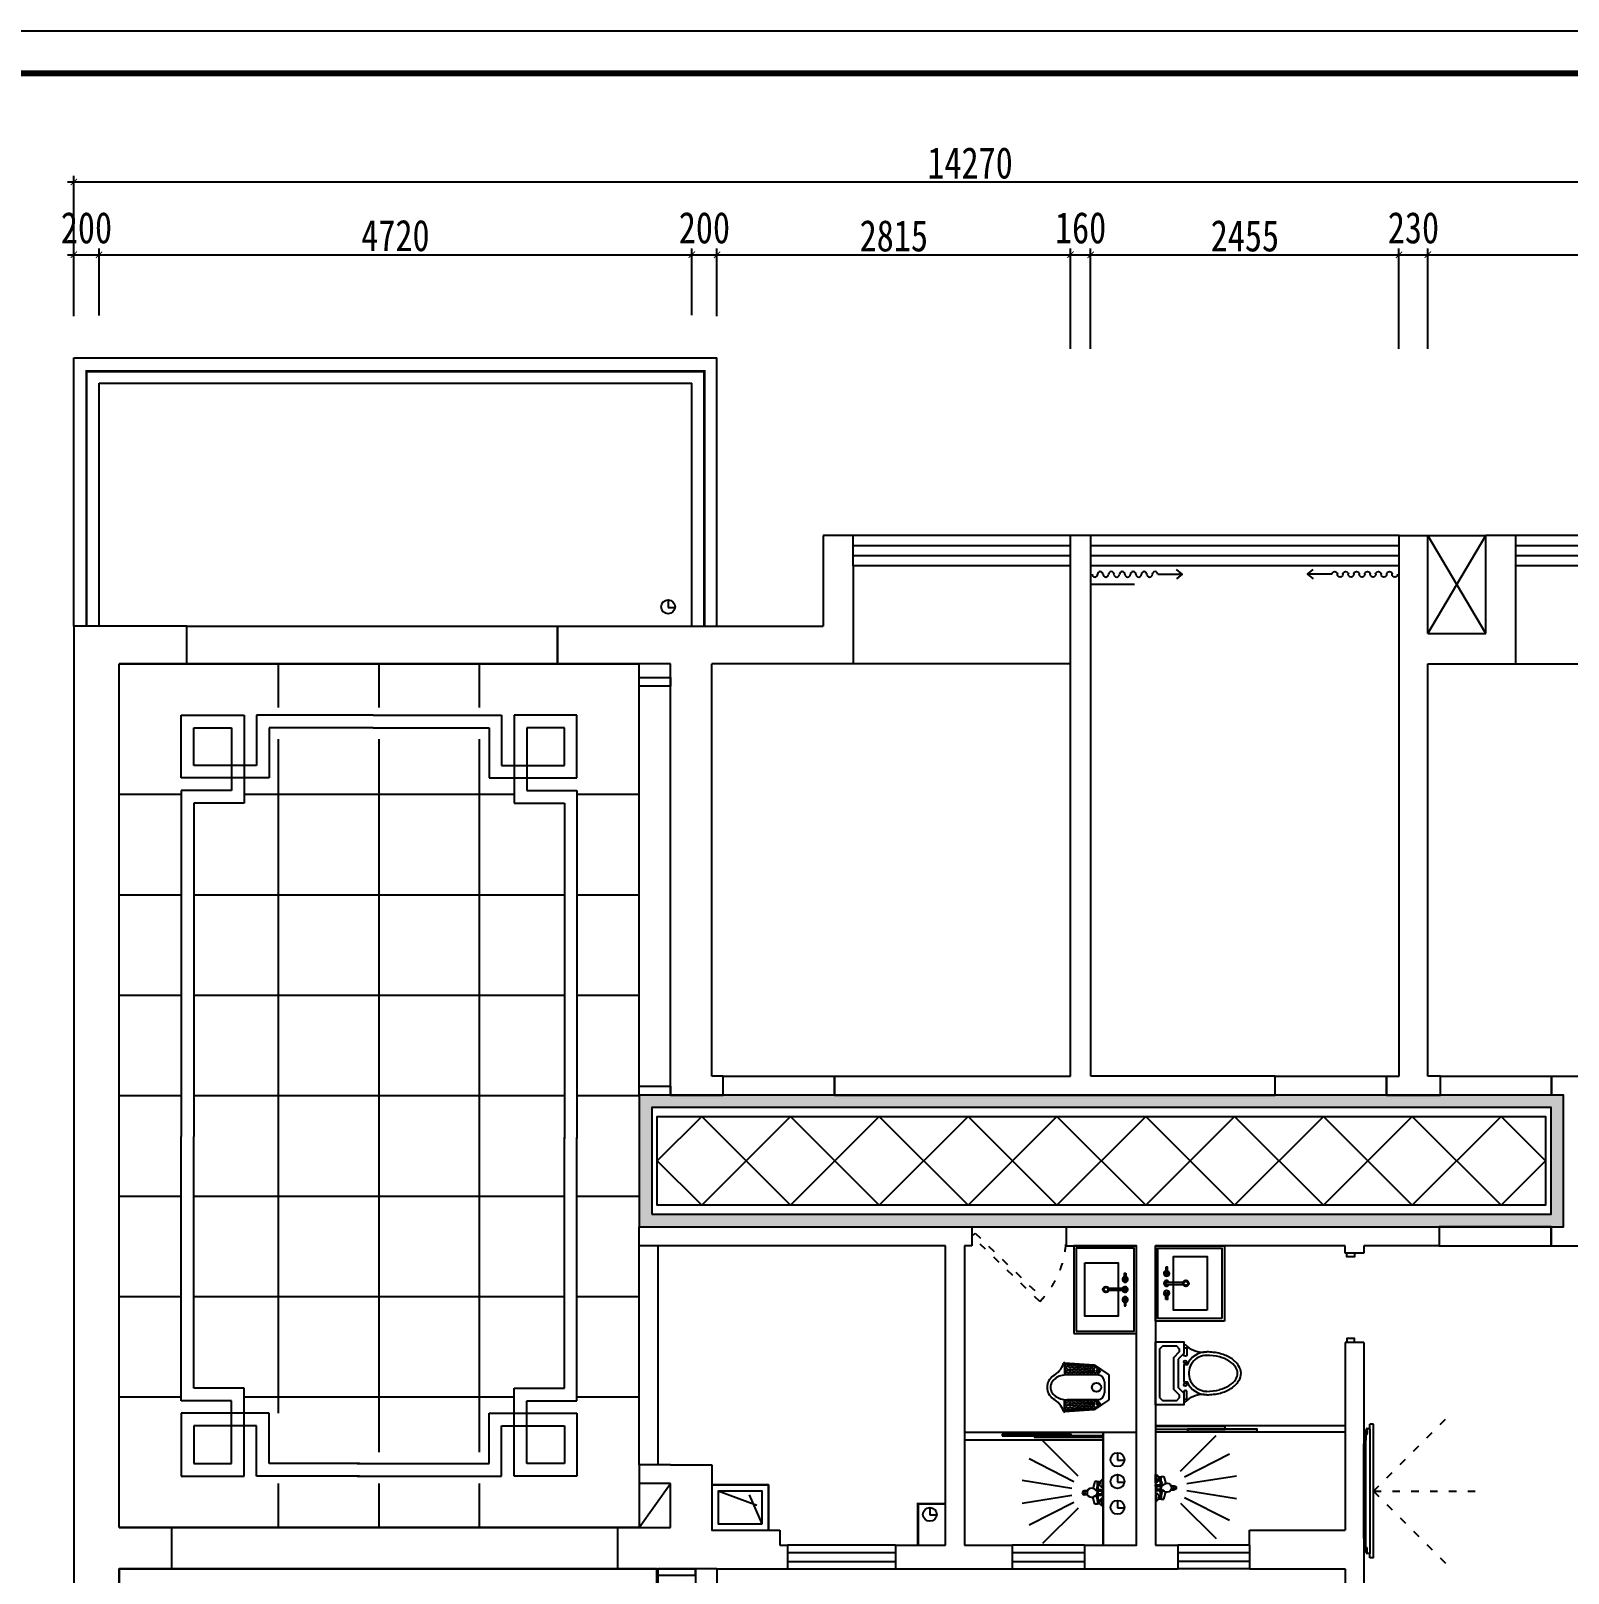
# Model space of a CAD drawing. Header units: millimetres. Extents: x -77055 to 331180, y -861586 to -491011.
# Drawn here: x -70698 to -58458, y -754139 to -741856 of the extents above; entities that cross this region are included whole.
import ezdxf

# ---------------------------------------------------------------- set-up
doc = ezdxf.new("R2010")
doc.units = ezdxf.units.MM
doc.header["$PDMODE"] = 3
doc.linetypes.add('ACAD_ISO03W100', pattern=[30, 12, -18])
for name, color, linetype in [('0-01图框模板说明', 2, 'Continuous'), ('0-02图框细线', 136, 'Continuous'), ('250', 250, 'Continuous'), ('6', 1, 'Continuous'), ('dadddd', 7, 'Continuous'), ('DOOR【门】', 1, 'Continuous'), ('IDS-FIXT', 31, 'Continuous'), ('JP-洁具灶具', 2, 'Continuous'), ('家具外线', 4, 'Continuous'), ('饰品', 36, 'Continuous')]:
    doc.layers.add(name, color=color, linetype=linetype)
doc.styles.add('DIM', font='simhei.ttf', dxfattribs={"width": 0.8})
doc.styles.add('DIM_FONT', font='SIMPLEX.shx', dxfattribs={"width": 0.8})
doc.dimstyles.new('1-50', dxfattribs={"dimscale": 50, "dimtxt": 5, "dimasz": 1, "dimexe": 1, "dimexo": 0.1, "dimgap": 0.5, "dimtad": 1, "dimdec": 0, "dimdsep": 46, "dimtxsty": 'DIM', "dimblk": 'ARCHTICK', "dimcen": 4, "dimdle": 1, "dimclrd": 3, "dimclre": 3, "dimclrt": 1, "dimadec": 0, "dimazin": 0, "dimtfac": 1, "dimtdec": 0, "dimtmove": 2, "dimatfit": 3, "dimldrblk": 'DOT', "dimfxl": 15, "dimfxlon": 1, "dimarcsym": 0})

# ---------------------------------------------------------------- blocks, each defined once
blk = doc.blocks.new('_ArchTick')
at = {"color": 0, "linetype": 'ByBlock', "const_width": 0.15}
blk.add_lwpolyline([(-0.5, -0.5), (0.5, 0.5)], dxfattribs=at)
blk = doc.blocks.new('*D414')
at = {"layer": '250', "color": 3, "lineweight": -2}
for p, q in [((-70405, -743639), (-70105, -743639)), ((-70355, -744127), (-70355, -743589)), ((-70155, -744122), (-70155, -743589))]:
    blk.add_line(p, q, dxfattribs=at)
at = {"layer": 'Defpoints', "color": 0}
for p in [(-70155, -743639), (-70355, -744132), (-70155, -744127)]:
    blk.add_point(p, dxfattribs=at)
at = {"layer": '250', "color": 3, "lineweight": -2, "xscale": 50, "yscale": 50, "zscale": 50, "rotation": 180}
blk.add_blockref('_ArchTick', (-70355, -743639), dxfattribs=at)
at = {"layer": '250', "color": 3, "lineweight": -2, "xscale": 50, "yscale": 50, "zscale": 50}
blk.add_blockref('_ArchTick', (-70155, -743639), dxfattribs=at)
at = {"layer": '250', "color": 1, "insert": (-70255, -743425), "char_height": 250, "attachment_point": 5, "style": 'DIM'}
blk.add_mtext('200', dxfattribs=at)
blk = doc.blocks.new('_Dot')
at = {"color": 0, "linetype": 'ByBlock', "lineweight": -2}
blk.add_line((-0.5, 0), (-1, 0), dxfattribs=at)
at = {"color": 0, "linetype": 'ByBlock', "const_width": 0.5}
blk.add_lwpolyline([(-0.25, 0, 1), (0.25, 0, 1)], format="xyb", close=True, dxfattribs=at)
blk = doc.blocks.new('*D415')
at = {"layer": '250', "color": 3, "lineweight": -2}
for p, q in [((-70205, -743639), (-65385, -743639)), ((-70155, -744122), (-70155, -743589)), ((-65435, -744119), (-65435, -743589))]:
    blk.add_line(p, q, dxfattribs=at)
at = {"layer": 'Defpoints', "color": 0}
for p in [(-65435, -743639), (-70155, -744127), (-65435, -744124)]:
    blk.add_point(p, dxfattribs=at)
at = {"layer": '250', "color": 3, "lineweight": -2, "xscale": 50, "yscale": 50, "zscale": 50, "rotation": 180}
blk.add_blockref('_ArchTick', (-70155, -743639), dxfattribs=at)
at = {"layer": '250', "color": 3, "lineweight": -2, "xscale": 50, "yscale": 50, "zscale": 50}
blk.add_blockref('_ArchTick', (-65435, -743639), dxfattribs=at)
at = {"layer": '250', "color": 1, "insert": (-67795, -743487), "char_height": 250, "attachment_point": 5, "style": 'DIM'}
blk.add_mtext('4720', dxfattribs=at)
blk = doc.blocks.new('*D416')
at = {"layer": '250', "color": 3, "lineweight": -2}
for p, q in [((-65485, -743639), (-65185, -743639)), ((-65435, -744119), (-65435, -743589)), ((-65235, -744127), (-65235, -743589))]:
    blk.add_line(p, q, dxfattribs=at)
at = {"layer": 'Defpoints', "color": 0}
for p in [(-65235, -743639), (-65435, -744124), (-65235, -744132)]:
    blk.add_point(p, dxfattribs=at)
at = {"layer": '250', "color": 3, "lineweight": -2, "xscale": 50, "yscale": 50, "zscale": 50, "rotation": 180}
blk.add_blockref('_ArchTick', (-65435, -743639), dxfattribs=at)
at = {"layer": '250', "color": 3, "lineweight": -2, "xscale": 50, "yscale": 50, "zscale": 50}
blk.add_blockref('_ArchTick', (-65235, -743639), dxfattribs=at)
at = {"layer": '250', "color": 1, "insert": (-65335, -743425), "char_height": 250, "attachment_point": 5, "style": 'DIM'}
blk.add_mtext('200', dxfattribs=at)
blk = doc.blocks.new('*D417')
at = {"layer": '250', "color": 3, "lineweight": -2}
for p, q in [((-65285, -743639), (-62370, -743639)), ((-65235, -744127), (-65235, -743589)), ((-62420, -744389), (-62420, -743589))]:
    blk.add_line(p, q, dxfattribs=at)
at = {"layer": 'Defpoints', "color": 0}
for p in [(-62420, -743639), (-65235, -744132), (-62420, -745787)]:
    blk.add_point(p, dxfattribs=at)
at = {"layer": '250', "color": 3, "lineweight": -2, "xscale": 50, "yscale": 50, "zscale": 50, "rotation": 180}
blk.add_blockref('_ArchTick', (-65235, -743639), dxfattribs=at)
at = {"layer": '250', "color": 3, "lineweight": -2, "xscale": 50, "yscale": 50, "zscale": 50}
blk.add_blockref('_ArchTick', (-62420, -743639), dxfattribs=at)
at = {"layer": '250', "color": 1, "insert": (-63827, -743489), "char_height": 250, "attachment_point": 5, "style": 'DIM'}
blk.add_mtext('2815', dxfattribs=at)
blk = doc.blocks.new('*D418')
at = {"layer": '250', "color": 3, "lineweight": -2}
for p, q in [((-62470, -743639), (-62210, -743639)), ((-62420, -744389), (-62420, -743589)), ((-62260, -744389), (-62260, -743589))]:
    blk.add_line(p, q, dxfattribs=at)
at = {"layer": 'Defpoints', "color": 0}
for p in [(-62260, -743639), (-62420, -745787), (-62260, -745787)]:
    blk.add_point(p, dxfattribs=at)
at = {"layer": '250', "color": 3, "lineweight": -2, "xscale": 50, "yscale": 50, "zscale": 50, "rotation": 180}
blk.add_blockref('_ArchTick', (-62420, -743639), dxfattribs=at)
at = {"layer": '250', "color": 3, "lineweight": -2, "xscale": 50, "yscale": 50, "zscale": 50}
blk.add_blockref('_ArchTick', (-62260, -743639), dxfattribs=at)
at = {"layer": '250', "color": 1, "insert": (-62340, -743425), "char_height": 250, "attachment_point": 5, "style": 'DIM'}
blk.add_mtext('160', dxfattribs=at)
blk = doc.blocks.new('*D419')
at = {"layer": '250', "color": 3, "lineweight": -2}
for p, q in [((-62310, -743639), (-59755, -743639)), ((-62260, -744389), (-62260, -743589)), ((-59805, -744389), (-59805, -743589))]:
    blk.add_line(p, q, dxfattribs=at)
at = {"layer": 'Defpoints', "color": 0}
for p in [(-59805, -743639), (-62260, -745787), (-59805, -745787)]:
    blk.add_point(p, dxfattribs=at)
at = {"layer": '250', "color": 3, "lineweight": -2, "xscale": 50, "yscale": 50, "zscale": 50, "rotation": 180}
blk.add_blockref('_ArchTick', (-62260, -743639), dxfattribs=at)
at = {"layer": '250', "color": 3, "lineweight": -2, "xscale": 50, "yscale": 50, "zscale": 50}
blk.add_blockref('_ArchTick', (-59805, -743639), dxfattribs=at)
at = {"layer": '250', "color": 1, "insert": (-61032, -743489), "char_height": 250, "attachment_point": 5, "style": 'DIM'}
blk.add_mtext('2455', dxfattribs=at)
blk = doc.blocks.new('*D420')
at = {"layer": '250', "color": 3, "lineweight": -2}
for p, q in [((-59855, -743639), (-59525, -743639)), ((-59805, -744389), (-59805, -743589)), ((-59575, -744389), (-59575, -743589))]:
    blk.add_line(p, q, dxfattribs=at)
at = {"layer": 'Defpoints', "color": 0}
for p in [(-59575, -743639), (-59575, -745547), (-59805, -745787)]:
    blk.add_point(p, dxfattribs=at)
at = {"layer": '250', "color": 3, "lineweight": -2, "xscale": 50, "yscale": 50, "zscale": 50, "rotation": 180}
blk.add_blockref('_ArchTick', (-59805, -743639), dxfattribs=at)
at = {"layer": '250', "color": 3, "lineweight": -2, "xscale": 50, "yscale": 50, "zscale": 50}
blk.add_blockref('_ArchTick', (-59575, -743639), dxfattribs=at)
at = {"layer": '250', "color": 1, "insert": (-59690, -743425), "char_height": 250, "attachment_point": 5, "style": 'DIM'}
blk.add_mtext('230', dxfattribs=at)
blk = doc.blocks.new('*D421')
at = {"layer": '250', "color": 3, "lineweight": -2}
for p, q in [((-59625, -743639), (-56275, -743639)), ((-59575, -744389), (-59575, -743589)), ((-56325, -744389), (-56325, -743589))]:
    blk.add_line(p, q, dxfattribs=at)
at = {"layer": 'Defpoints', "color": 0}
for p in [(-56325, -743639), (-59575, -745547), (-56325, -746567)]:
    blk.add_point(p, dxfattribs=at)
at = {"layer": '250', "color": 3, "lineweight": -2, "xscale": 50, "yscale": 50, "zscale": 50, "rotation": 180}
blk.add_blockref('_ArchTick', (-59575, -743639), dxfattribs=at)
at = {"layer": '250', "color": 3, "lineweight": -2, "xscale": 50, "yscale": 50, "zscale": 50}
blk.add_blockref('_ArchTick', (-56325, -743639), dxfattribs=at)
at = {"layer": '250', "color": 1, "insert": (-57950, -743487), "char_height": 250, "attachment_point": 5, "style": 'DIM'}
blk.add_mtext('3250', dxfattribs=at)
blk = doc.blocks.new('*D435')
at = {"layer": '250', "color": 3, "lineweight": -2}
for p, q in [((-63265, -756596), (-63265, -757396)), ((-61895, -756596), (-61895, -757396)), ((-63315, -757346), (-61845, -757346))]:
    blk.add_line(p, q, dxfattribs=at)
at = {"layer": 'Defpoints', "color": 0}
for p in [(-61895, -753551), (-63265, -754351), (-61895, -757346)]:
    blk.add_point(p, dxfattribs=at)
at = {"layer": '250', "color": 3, "lineweight": -2, "xscale": 50, "yscale": 50, "zscale": 50, "rotation": 180}
blk.add_blockref('_ArchTick', (-63265, -757346), dxfattribs=at)
at = {"layer": '250', "color": 3, "lineweight": -2, "xscale": 50, "yscale": 50, "zscale": 50}
blk.add_blockref('_ArchTick', (-61895, -757346), dxfattribs=at)
at = {"layer": '250', "color": 1, "insert": (-62580, -757195), "char_height": 250, "attachment_point": 5, "style": 'DIM'}
blk.add_mtext('1370', dxfattribs=at)
blk = doc.blocks.new('*D436')
at = {"layer": '250', "color": 3, "lineweight": -2}
for p, q in [((-61895, -756596), (-61895, -757396)), ((-61745, -756596), (-61745, -757396)), ((-61945, -757346), (-61695, -757346))]:
    blk.add_line(p, q, dxfattribs=at)
at = {"layer": 'Defpoints', "color": 0}
for p in [(-61895, -753551), (-61745, -754351), (-61745, -757346)]:
    blk.add_point(p, dxfattribs=at)
at = {"layer": '250', "color": 3, "lineweight": -2, "xscale": 50, "yscale": 50, "zscale": 50, "rotation": 180}
blk.add_blockref('_ArchTick', (-61895, -757346), dxfattribs=at)
at = {"layer": '250', "color": 3, "lineweight": -2, "xscale": 50, "yscale": 50, "zscale": 50}
blk.add_blockref('_ArchTick', (-61745, -757346), dxfattribs=at)
at = {"layer": '250', "color": 1, "insert": (-61809, -757547), "char_height": 250, "attachment_point": 5, "style": 'DIM'}
blk.add_mtext('150', dxfattribs=at)
blk = doc.blocks.new('*D441')
at = {"layer": '250', "color": 3, "lineweight": -2}
for p, q in [((-70355, -743810), (-70355, -743010)), ((-56085, -743810), (-56085, -743010)), ((-56035, -743060), (-70405, -743060))]:
    blk.add_line(p, q, dxfattribs=at)
at = {"layer": 'Defpoints', "color": 0}
for p in [(-70355, -743060), (-70355, -744389), (-56085, -744389)]:
    blk.add_point(p, dxfattribs=at)
at = {"layer": '250', "color": 3, "lineweight": -2, "xscale": 50, "yscale": 50, "zscale": 50, "rotation": 180}
blk.add_blockref('_ArchTick', (-70355, -743060), dxfattribs=at)
at = {"layer": '250', "color": 3, "lineweight": -2, "xscale": 50, "yscale": 50, "zscale": 50}
blk.add_blockref('_ArchTick', (-56085, -743060), dxfattribs=at)
at = {"layer": '250', "color": 1, "insert": (-63220, -742909), "char_height": 250, "attachment_point": 5, "style": 'DIM'}
blk.add_mtext('14270', dxfattribs=at)
blk = doc.blocks.new('FBVC8')
at = {"color": 3, "ltscale": 100}
for p, q in [((-160997, -537259), (-161014, -537023)), ((-160988, -537256), (-161004, -537030)), ((-160996, -537021), (-160915, -537021)), ((-160640, -537021), (-160720, -537021)), ((-160648, -537256), (-160631, -537030)), ((-160622, -537023), (-160639, -537259)), ((-160917, -537043), (-160917, -537286)), ((-160917, -537286), (-160917, -537043)), ((-160719, -537286), (-160719, -537043)), ((-160917, -537376), (-160997, -537259)), ((-160951, -537310), (-160988, -537256)), ((-160639, -537259), (-160719, -537376)), ((-160684, -537310), (-160648, -537256)), ((-160917, -537286), (-160951, -537310)), ((-160719, -537376), (-160917, -537376)), ((-160773, -537340), (-160863, -537340)), ((-160719, -537286), (-160684, -537310))]:
    blk.add_line(p, q, dxfattribs=at)
for centre, radius in [((-160989, -537037), 10.3), ((-160958, -537037), 10.3), ((-160928, -537036), 10.3), ((-160708, -537036), 10.3), ((-160678, -537037), 10.3), ((-160647, -537037), 10.3), ((-160986, -537067), 10.3), ((-160982, -537099), 10.3), ((-160980, -537131), 10.3), ((-160978, -537163), 10.3), ((-160956, -537067), 10.3), ((-160955, -537099), 10.3), ((-160954, -537131), 10.3), ((-160953, -537163), 10.3), ((-160928, -537066), 10.3), ((-160928, -537097), 10.3), ((-160928, -537130), 10.3), ((-160928, -537162), 10.3), ((-160708, -537066), 10.3), ((-160708, -537097), 10.3), ((-160708, -537130), 10.3), ((-160708, -537162), 10.3), ((-160683, -537163), 10.3), ((-160682, -537131), 10.3), ((-160681, -537099), 10.3), ((-160680, -537067), 10.3), ((-160658, -537163), 10.3), ((-160656, -537131), 10.3), ((-160654, -537099), 10.3), ((-160650, -537067), 10.3), ((-160976, -537193), 10.3), ((-160975, -537223), 10.3), ((-160975, -537252), 10.3), ((-160953, -537193), 10.3), ((-160951, -537223), 10.3), ((-160951, -537252), 10.3), ((-160951, -537290), 10.3), ((-160928, -537192), 10.3), ((-160928, -537222), 10.3), ((-160928, -537251), 10.3), ((-160927, -537278), 10.3), ((-160818, -537277), 36), ((-160708, -537278), 10.3), ((-160708, -537192), 10.3), ((-160708, -537222), 10.3), ((-160708, -537251), 10.3), ((-160685, -537223), 10.3), ((-160685, -537252), 10.3), ((-160685, -537290), 10.3), ((-160683, -537193), 10.3), ((-160661, -537223), 10.3), ((-160661, -537252), 10.3), ((-160660, -537193), 10.3)]:
    blk.add_circle(centre, radius, dxfattribs=at)
for centre, radius, start, end in [((-160802, -537013), 134, 119.1312, 143.3787), ((-160818, -536985), 102, 90, 119.1312), ((-160818, -536985), 74.5, 90, 119.1312), ((-160818, -536985), 102, 60.8688, 90), ((-160818, -536985), 74.5, 60.8688, 90), ((-160834, -537013), 134, 36.6213, 60.8688), ((-161067, -536842), 182, 288.9437, 330.2147), ((-160996, -537030), 9, 90, 184.2364), ((-160738, -537043), 179, 162.8884, 180), ((-160777, -537031), 138, 143.3787, 162.8884), ((-160802, -537013), 107, 119.1312, 143.3787), ((-160834, -537013), 107, 36.6213, 60.8688), ((-160858, -537031), 138, 17.1116, 36.6213), ((-160569, -536842), 182, 209.7853, 251.0563), ((-160898, -537043), 179, 0, 17.1116), ((-160640, -537030), 9, 355.7636, 90), ((-160631, -537023), 9, 355.7636, 71.0563), ((-160863, -537286), 54, 180, 270), ((-160773, -537286), 54, 270, 0)]:
    blk.add_arc(centre, radius, start, end, dxfattribs=at)
at = {"layer": '家具外线'}
blk.add_arc((-161005, -537023), 9, 108.9437, 184.2364, dxfattribs=at)
at = {"color": 3, "ltscale": 100, "style": 'DIM_FONT', "width": 0.8, "flags": 9}
for tag in ['YSIZE', 'XSIZE']:
    blk.add_attdef(tag, (-160719, -537376), '', height=0.45, rotation=180, dxfattribs=at)
blk = doc.blocks.new('941RFD')
at = {"color": 2}
for p, q in [((40964, 8550), (40841, 8550)), ((40964, 8532), (40841, 8532))]:
    blk.add_line(p, q, dxfattribs=at)
for points in [[(40643, 8754), (40909, 8754), (40909, 8328), (40643, 8328)], [(40971, 8671), (40971, 8613), (40959, 8613), (40959, 8671)], [(40971, 8411), (40971, 8469), (40959, 8469), (40959, 8411)]]:
    blk.add_lwpolyline(points, close=True, dxfattribs=at)
for radius in [24, 16]:
    blk.add_circle((40812, 8541), radius, dxfattribs=at)
for centre, radius, start, end in [((40965, 8621), 22, 105.2764, 74.7237), ((40841, 8541), 8.57, 90, 270), ((40965, 8461), 22, 285.2764, 254.7237), ((40965, 8541), 22, 202.9179, 157.0821), ((40964, 8541), 8.57, 270, 90)]:
    blk.add_arc(centre, radius, start, end, dxfattribs=at)
blk = doc.blocks.new('A$C761A5A90')
at = {"color": 8, "ltscale": 120}
for p, q in [((-23, 251), (-86, 646)), ((34, 251), (96, 646)), ((-77, 233), (-258, 589)), ((87, 233), (269, 589)), ((-123, 200), (-405, 483)), ((133, 200), (416, 483))]:
    blk.add_line(p, q, dxfattribs=at)
at = {"layer": 'IDS-FIXT'}
for p, q in [((-20, 123), (-17, 151)), ((-19, 124), (-16, 147)), ((-14, 126), (-12, 139)), ((12, 127), (10, 139)), ((17, 125), (14, 147)), ((18, 125), (15, 151)), ((-108, 8), (-89, 27)), ((-108, 0), (-108, 8)), ((-108, 8), (-40, 8)), ((-40, 0), (-108, 0)), ((-92, 68), (-44, 81)), ((-92, 45), (-92, 68)), ((-87, 45), (-92, 45)), ((-89, 41), (-87, 43)), ((-89, 33), (-89, 41)), ((-89, 41), (-86, 41)), ((-87, 31), (-89, 33)), ((-86, 33), (-89, 33)), ((-89, 27), (-87, 27)), ((-87, 45), (-87, 43)), ((-61, 45), (-87, 45)), ((-87, 43), (-74, 43)), ((-87, 27), (-87, 31)), ((-87, 31), (-74, 31)), ((-87, 27), (-74, 27)), ((-86, 41), (-84, 43)), ((-86, 41), (-86, 33)), ((-86, 33), (-83, 31)), ((-77, 41), (-79, 43)), ((-79, 31), (-77, 33)), ((-77, 33), (-77, 41)), ((-77, 41), (-74, 41)), ((-77, 33), (-74, 33)), ((-61, 43), (-74, 43)), ((-71, 41), (-74, 41)), ((-71, 33), (-74, 33)), ((-61, 31), (-74, 31)), ((-61, 27), (-74, 27)), ((-71, 41), (-69, 43)), ((-71, 33), (-71, 41)), ((-69, 31), (-71, 33)), ((-63, 33), (-66, 31)), ((-63, 41), (-65, 43)), ((-63, 41), (-63, 33)), ((-59, 41), (-63, 41)), ((-63, 33), (-59, 33)), ((-61, 45), (-61, 43)), ((-50, 45), (-61, 45)), ((-59, 41), (-61, 43)), ((-61, 31), (-59, 33)), ((-61, 27), (-61, 31)), ((-59, 27), (-61, 27)), ((-59, 33), (-59, 41)), ((-40, 8), (-59, 27)), ((-40, 8), (-40, 0)), ((-16, 57), (-27, 70)), ((-22, 44), (-15, 44)), ((-22, 0), (-22, 44)), ((-12, 0), (-22, 0)), ((-14, 47), (-14, 51)), ((-14, 47), (0, 47)), ((-11, 6), (-14, 42)), ((-14, 42), (0, 42)), ((-9, 6), (-12, 42)), ((-12, 18), (-12, 0)), ((-11, 8), (0, 8)), ((-11, 6), (0, 6)), ((14, 47), (0, 47)), ((14, 42), (0, 42)), ((11, 8), (0, 8)), ((11, 6), (0, 6)), ((9, 6), (12, 42)), ((11, 6), (14, 42)), ((12, 18), (12, 0)), ((12, 0), (22, 0)), ((14, 47), (14, 51)), ((22, 44), (15, 44)), ((16, 57), (27, 70)), ((22, 0), (22, 44)), ((38, 8), (57, 27)), ((38, 8), (38, 0)), ((106, 8), (38, 8)), ((38, 0), (73, 0)), ((90, 68), (42, 81)), ((48, 45), (59, 45)), ((57, 41), (59, 43)), ((57, 33), (57, 41)), ((57, 41), (61, 41)), ((59, 31), (57, 33)), ((61, 33), (57, 33)), ((57, 27), (59, 27)), ((59, 45), (59, 43)), ((59, 45), (85, 45)), ((59, 43), (72, 43)), ((59, 27), (59, 31)), ((59, 31), (72, 31)), ((59, 27), (72, 27)), ((61, 41), (63, 43)), ((61, 41), (61, 33)), ((61, 33), (64, 31)), ((69, 41), (67, 43)), ((67, 31), (69, 33)), ((69, 41), (72, 41)), ((69, 33), (69, 41)), ((69, 33), (72, 33)), ((85, 43), (72, 43)), ((75, 41), (72, 41)), ((75, 33), (72, 33)), ((85, 31), (72, 31)), ((85, 27), (72, 27)), ((73, 0), (93, 0)), ((75, 41), (77, 43)), ((75, 33), (75, 41)), ((77, 31), (75, 33)), ((84, 33), (81, 31)), ((84, 41), (82, 43)), ((84, 41), (84, 33)), ((87, 41), (84, 41)), ((84, 33), (87, 33)), ((85, 45), (85, 43)), ((85, 45), (90, 45)), ((87, 41), (85, 43)), ((85, 31), (87, 33)), ((85, 27), (85, 31)), ((87, 27), (85, 27)), ((87, 33), (87, 41)), ((106, 8), (87, 27)), ((90, 45), (90, 68)), ((93, 0), (106, 0)), ((106, 0), (106, 8))]:
    blk.add_line(p, q, dxfattribs=at)
for centre, radius, start, end in [((0, 93), 36.1, 319.5542, 220.4458), ((1, 149), 18, 95.4923, 174.5077), ((1, 145), 17.5, 96.9811, 173.0189), ((2, 139), 20.4, 99.0595, 154.6803), ((-1, 137), 11, 87.2058, 172.4054), ((-3, 149), 18, 5.4923, 84.5077), ((-3, 145), 17.5, 6.9811, 83.0189), ((-4, 139), 20.4, 25.3197, 80.9405), ((0, 137), 11, 7.5946, 92.7942), ((-3, 339), 301, 257.8397, 266.4081), ((-47, 38), 11.4, 98.8068, 145.204), ((-41, -1), 46.4, 73.3881, 101.84), ((-42, 6), 44.3, 59.2774, 98.8068), ((-51, 111), 30.8, 284.3003, 301.8624), ((-31, 33), 11.7, 39.2318, 73.3881), ((-1, 66), 25.6, 172.7672, 237.1919), ((-23, 51), 8.55, 0, 40.4458), ((-10, 45), 4.75, 143.1301, 216.8699), ((0, 27), 24.2, 241.9275, 298.0725), ((23, 51), 8.55, 139.5542, 180), ((10, 45), 4.75, 323.1301, 36.8699), ((-1, 66), 25.6, 308.018, 2.6898), ((40, 6), 44.3, 81.1932, 120.7226), ((-3, 339), 301, 274.7401, 282.1603), ((29, 33), 11.7, 106.6119, 127.7119), ((39, -1), 46.4, 78.16, 106.6119), ((49, 111), 30.8, 241.6884, 255.6997), ((45, 38), 11.4, 34.796, 81.1932)]:
    blk.add_arc(centre, radius, start, end, dxfattribs=at)
blk = doc.blocks.new('A$C5DE12AFD')
at = {"layer": '6', "color": 5}
for points in [[(523, 37), (717, 37), (671, 74)], [(523, 37), (717, 37), (671, 0)]]:
    blk.add_lwpolyline(points, dxfattribs=at)
for centre, start, end in [((22, 37), 180, 0), ((65, 37), 0, 180), ((109, 37), 180, 0), ((153, 37), 0, 180), ((196, 37), 180, 0), ((240, 37), 0, 180), ((283, 37), 180, 0), ((327, 37), 0, 180), ((371, 37), 180, 0), ((414, 37), 0, 180), ((458, 37), 180, 0), ((501, 37), 0, 180)]:
    blk.add_arc(centre, 21.8, start, end, dxfattribs=at)
blk = doc.blocks.new('WERWW')
at = {"color": 1}
for points in [[(50095, 16268), (49868, 16268), (49823, 16223), (49732, 16223), (49732, 16450), (50232, 16450), (50232, 16223), (50141, 16223)], [(49788, 16416), (49766, 16393), (49766, 16280), (49788, 16257), (49808, 16257), (49854, 16302), (50109, 16302), (50155, 16257), (50175, 16257), (50198, 16280), (50198, 16393), (50175, 16416)]]:
    blk.add_lwpolyline(points, close=True, dxfattribs=at)
for points in [[(49777, 16223), (49777, 16200), (49834, 16200, 1), (49834, 16223), (49823, 16223)], [(50186, 16200), (50186, 16200), (50129, 16200, -1), (50129, 16223), (50141, 16223)]]:
    blk.add_lwpolyline(points, format="xyb", dxfattribs=at)
for points in [[(50050, 16200), (50050, 16223), (49913, 16223), (49913, 16200)], [(50186, 16223), (50186, 16200)]]:
    blk.add_lwpolyline(points, dxfattribs=at)
at = {"color": 2}
blk.add_lwpolyline([(49913, 16200), (49913, 16197, 0.298217), (49811, 16041, 0.063415), (49825, 15932, 0.076468), (49861, 15848, 0.107136), (49921, 15787, 0.147373), (49982, 15768, 0.147373), (50042, 15787, 0.107136), (50102, 15848, 0.076468), (50138, 15932, 0.063415), (50152, 16041, 0.298217), (50050, 16197), (50050, 16200)], format="xyb", dxfattribs=at)
at = {"color": 1}
for centre in [(49891, 16212), (50073, 16212)]:
    blk.add_circle(centre, 11.4, dxfattribs=at)
for centre, radius, start, end in [((49609, 16069), 204, 39.9797, 48.911), ((50355, 16069), 204, 131.089, 140.0203), ((49982, 16041), 143, 106.6015, 180), ((49982, 16041), 143, 0, 106.6015), ((50246, 16041), 408, 180, 194.5142), ((49717, 16041), 408, 345.4858, 360), ((50116, 16007), 273, 194.5142, 212.0054), ((50033, 15956), 176, 212.0054, 236.4659), ((49930, 15956), 176, 303.5341, 327.9946), ((49848, 16007), 273, 327.9946, 345.4858), ((49982, 15878), 82.2, 236.4659, 269.9999), ((49982, 15878), 82.2, 270.0001, 303.5341)]:
    blk.add_arc(centre, radius, start, end, dxfattribs=at)
at = {"color": 2}
for centre, start, end in [((49609, 16069), 352.2011, 39.9797), ((50355, 16069), 140.0203, 187.7989)]:
    blk.add_arc(centre, 204, start, end, dxfattribs=at)
blk = doc.blocks.new('A$C19C21231')
at = {"layer": 'DOOR【门】', "color": 250, "linetype": 'ACAD_ISO03W100', "ltscale": 5}
for q in [(-636, -636), (0, -900), (636, -636)]:
    blk.add_line((0, 0), q, dxfattribs=at)
at = {"layer": '饰品', "color": 1}
for p, q in [((-532, 0), (-532, 30)), ((-532, 30), (-497, 30)), ((-532, 0), (532, 0)), ((-497, 30), (-497, 51)), ((-489, 60), (-407, 60)), ((-407, 60), (-391, 72)), ((-376, 77), (376, 77)), ((407, 60), (391, 72)), ((489, 60), (407, 60)), ((497, 30), (497, 51)), ((497, 30), (532, 30)), ((532, 0), (532, 30))]:
    blk.add_line(p, q, dxfattribs=at)
at = {"layer": '饰品', "color": 8}
for p, q in [((-497, 50), (-459, 50)), ((497, 30), (-497, 30)), ((-451, 54), (-448, 60)), ((-407, 60), (407, 60)), ((451, 54), (448, 60)), ((497, 50), (459, 50))]:
    blk.add_line(p, q, dxfattribs=at)
at = {"layer": '饰品', "color": 1}
for centre, radius, start, end in [((-489, 51), 8.64, 90, 180), ((-376, 51), 25.9, 90, 127.4515), ((376, 51), 25.9, 52.5485, 90), ((489, 51), 8.64, 0, 90)]:
    blk.add_arc(centre, radius, start, end, dxfattribs=at)
at = {"layer": '饰品', "color": 8}
for centre, start, end in [((-459, 58), 270, 333.3646), ((459, 58), 206.6354, 270)]:
    blk.add_arc(centre, 8.64, start, end, dxfattribs=at)
blk = doc.blocks.new('A$C277C16EF')
at = {"layer": '0-01图框模板说明', "color": 2, "const_width": 49}
blk.add_lwpolyline([(-338, 19745), (-338, 338), (-28062, 338), (-28062, 19745)], close=True, dxfattribs=at)
at = {"layer": '0-02图框细线'}
blk.add_lwpolyline([(0, 20083), (0, 0), (-28400, 0), (-28400, 20083)], close=True, dxfattribs=at)

msp = doc.modelspace()

# ---------------------------------------------------------------- hatches: boundary and pattern name
at = {"layer": '250'}
h = msp.add_hatch(dxfattribs=at)
h.set_pattern_fill('AR-SAND', color=251, angle=45, style=0, double=1)
h.set_pattern_definition([(82.5, (-62174.83, -750855.96), (-35.73813, 33.47535), [0, -38.608, 0, -43.18, 0, -41.275]), (52.5, (-62174.83, -750855.96), (-18.9011, 82.4733), [0, -20.828, 0, -34.798, 0, -13.335]), (12.5, (-62196.923, -750878.05), (55.83, 56.03323), [0, -12.7, 0, -45.72, 0, -59.69]), (2.5, (-62196.92, -750878.05), (38.2281, 69.7551), [0, -6.35, 0, -29.972, 0, -34.29])])
h.paths.add_polyline_path([(-65754.8, -751281), (-58594.8, -751281), (-58594.8, -750431), (-65754.8, -750431)], flags=16)
h.paths.add_polyline_path([(-65854.8, -751381), (-58494.8, -751381), (-58494.8, -750331), (-65854.8, -750331)])

# ---------------------------------------------------------------- linework, layer by layer
at = {"layer": '250', "color": 2}
for p, q in [((-70354.8, -746596), (-70354.8, -744461)), ((-70354.8, -744461), (-65234.8, -744461)), ((-65234.8, -746596), (-65234.8, -744461)), ((-70154.8, -746596), (-70154.8, -744661)), ((-70154.8, -744661), (-65434.8, -744661)), ((-65434.8, -746596), (-65434.8, -744661)), ((-62419.8, -745876), (-64149.8, -745876)), ((-59804.8, -745876), (-62259.8, -745876)), ((-57109.8, -745876), (-58874.8, -745876)), ((-62419.8, -746116), (-64149.8, -746116)), ((-59804.8, -746116), (-62259.8, -746116)), ((-57109.8, -746116), (-58874.8, -746116)), ((-61909.8, -746266), (-62259.8, -746266)), ((-63814.8, -753916), (-64674.8, -753916)), ((-62309.8, -753916), (-62884.8, -753916)), ((-60994.8, -753916), (-61564.8, -753916)), ((-64674.8, -754106), (-63814.8, -754106)), ((-62884.8, -754106), (-62309.8, -754106)), ((-60994.8, -754106), (-61564.8, -754106))]:
    msp.add_line(p, q, dxfattribs=at)
at = {"layer": '250', "color": 7}
for p, q in [((-64389.8, -745876), (-64389.8, -746596)), ((-64149.8, -745876), (-64389.8, -745876)), ((-64149.8, -746116), (-64149.8, -745876)), ((-62419.8, -746116), (-62419.8, -745876)), ((-62259.8, -745876), (-62419.8, -745876)), ((-62259.8, -746116), (-62259.8, -745876)), ((-59804.8, -746116), (-59804.8, -745876)), ((-59804.8, -745876), (-59574.8, -745876)), ((-59574.8, -746656), (-59574.8, -745876)), ((-59114.8, -746656), (-59114.8, -745876)), ((-58874.8, -745876), (-59114.8, -745876)), ((-58874.8, -746116), (-58874.8, -745876)), ((-64149.8, -746116), (-64149.8, -746896)), ((-62419.8, -746896), (-62419.8, -746116)), ((-62259.8, -746896), (-62259.8, -746116)), ((-59804.8, -750181), (-59804.8, -746116)), ((-58874.8, -746896), (-58874.8, -746116)), ((-65624, -746387.7), (-65624, -746447.7)), ((-65624, -746447.7), (-65569.2, -746447.7)), ((-70154.8, -746596), (-70354.8, -746596)), ((-70354.8, -746596), (-70354.8, -754316)), ((-69454.8, -746596), (-70154.8, -746596)), ((-69454.8, -746896), (-69454.8, -746596)), ((-66504.8, -746896), (-66504.8, -746596)), ((-66504.8, -746596), (-65434.8, -746596)), ((-65434.8, -746596), (-64389.8, -746596)), ((-59574.8, -746656), (-59114.8, -746656)), ((-69994.8, -753776), (-69994.8, -746896)), ((-69454.8, -746896), (-69994.8, -746896)), ((-69994.8, -753776), (-69994.8, -746896)), ((-69994.8, -746896), (-65854.8, -746896)), ((-65604.8, -746896), (-66504.8, -746896)), ((-65604.8, -746896), (-65854.8, -746896)), ((-65604.8, -750331), (-65604.8, -746896)), ((-65274.8, -750181), (-65274.8, -746896)), ((-64149.8, -746896), (-65274.8, -746896)), ((-62419.8, -750181), (-62419.8, -746896)), ((-62259.8, -750181), (-62259.8, -746896)), ((-59574.8, -750181), (-59574.8, -746896)), ((-59574.8, -746896), (-58874.8, -746896)), ((-65184.8, -750181), (-65274.8, -750181)), ((-65184.8, -750331), (-65184.8, -750181)), ((-64299.8, -750181), (-62419.8, -750181)), ((-64299.8, -750331), (-64299.8, -750181)), ((-60789.8, -750181), (-62259.8, -750181)), ((-60789.8, -750331), (-60789.8, -750181)), ((-59904.8, -750331), (-59904.8, -750181)), ((-59904.8, -750181), (-59804.8, -750181)), ((-59474.8, -750181), (-59574.8, -750181)), ((-59474.8, -750331), (-59474.8, -750181)), ((-58589.8, -750331), (-58589.8, -750181)), ((-58589.8, -750181), (-58329.8, -750181)), ((-65604.8, -750331), (-65184.8, -750331)), ((-64299.8, -750331), (-60789.8, -750331)), ((-59904.8, -750331), (-59474.8, -750331)), ((-58494.8, -750331), (-58589.8, -750331)), ((-58494.8, -751381), (-58494.8, -750331)), ((-65854.8, -751531), (-65854.8, -751381)), ((-65854.8, -751381), (-63204.8, -751381)), ((-63204.8, -751381), (-63204.8, -751531)), ((-62454.8, -751381), (-62454.8, -751531)), ((-62454.8, -751381), (-59484.8, -751381)), ((-59484.8, -751381), (-59484.8, -751531)), ((-58594.8, -751381), (-58594.8, -751531)), ((-58594.8, -751381), (-58494.8, -751381)), ((-65124.8, -751531), (-65854.8, -751531)), ((-63414.8, -751531), (-65124.8, -751531)), ((-63414.8, -753916), (-63414.8, -751531)), ((-63204.8, -751531), (-63264.8, -751531)), ((-63264.8, -751531), (-63264.8, -753916)), ((-62454.8, -751531), (-61894.8, -751531)), ((-61894.8, -753116), (-61894.8, -751531)), ((-60234.8, -751531), (-61744.8, -751531)), ((-61744.8, -751531), (-61744.8, -753916)), ((-60234.8, -751591), (-60234.8, -751531)), ((-60084.8, -751591), (-60234.8, -751591)), ((-59484.8, -751531), (-60084.8, -751531)), ((-60084.8, -751531), (-60084.8, -751591)), ((-58594.8, -751531), (-58334.8, -751531)), ((-60084.8, -752301), (-60234.8, -752301)), ((-60234.8, -752301), (-60234.8, -753796)), ((-60084.8, -752301), (-60084.8, -755271)), ((-62159.8, -753916), (-62159.8, -753016)), ((-62159.8, -753016), (-61894.8, -753016)), ((-65604.8, -753276), (-65274.8, -753276)), ((-65274.8, -753276), (-65274.8, -753436)), ((-65604.8, -753426), (-65854.8, -753426)), ((-65604.8, -753776), (-65604.8, -753426)), ((-65274.8, -753436), (-64824.8, -753436)), ((-64824.8, -753436), (-64824.8, -753796)), ((-69574.8, -753776), (-69994.8, -753776)), ((-65854.8, -753776), (-69994.8, -753776)), ((-69994.8, -753776), (-65854.8, -753776)), ((-69574.8, -754106), (-69574.8, -753776)), ((-69574.8, -753776), (-66024.8, -753776)), ((-66024.8, -753776), (-65604.8, -753776)), ((-66024.8, -754106), (-66024.8, -753776)), ((-64824.8, -753796), (-64734.8, -753796)), ((-64734.8, -753796), (-64734.8, -753916)), ((-60994.8, -753916), (-60994.8, -753796)), ((-60994.8, -753796), (-60234.8, -753796)), ((-64734.8, -753916), (-64674.8, -753916)), ((-64674.8, -753916), (-64674.8, -754106)), ((-63814.8, -753916), (-63814.8, -754106)), ((-63814.8, -753916), (-63414.8, -753916)), ((-63264.8, -753916), (-62884.8, -753916)), ((-62884.8, -753916), (-62884.8, -754106)), ((-62309.8, -753916), (-62309.8, -754106)), ((-62309.8, -753916), (-62159.8, -753916)), ((-61744.8, -753916), (-61564.8, -753916)), ((-61564.8, -753916), (-61564.8, -754106)), ((-60994.8, -753916), (-60994.8, -754106)), ((-69994.8, -754316), (-69994.8, -754106)), ((-69994.8, -754106), (-69574.8, -754106)), ((-66024.8, -754106), (-65404.8, -754106)), ((-65234.8, -754106), (-65404.8, -754106)), ((-65234.8, -754106), (-64674.8, -754106)), ((-63814.8, -754106), (-62884.8, -754106)), ((-62309.8, -754106), (-61564.8, -754106)), ((-60994.8, -754106), (-60234.8, -754106)), ((-60234.8, -754106), (-60234.8, -755511))]:
    msp.add_line(p, q, dxfattribs=at)
at = {"layer": '250', "color": 1}
for p, q in [((-62419.8, -745956), (-64149.8, -745956)), ((-59804.8, -745956), (-62259.8, -745956)), ((-57109.8, -745956), (-58874.8, -745956)), ((-62419.8, -746036), (-64149.8, -746036)), ((-59804.8, -746036), (-62259.8, -746036)), ((-57109.8, -746036), (-58874.8, -746036)), ((-63814.8, -753976), (-64674.8, -753976)), ((-64674.8, -754046), (-63814.8, -754046)), ((-62309.8, -753976), (-62884.8, -753976)), ((-62884.8, -754046), (-62309.8, -754046)), ((-60994.8, -753976), (-61564.8, -753976)), ((-60994.8, -754046), (-61564.8, -754046))]:
    msp.add_line(p, q, dxfattribs=at)
at = {"layer": '250', "color": 251}
for p, q in [((-59574.8, -745876), (-59114.8, -745876)), ((-59114.8, -746656), (-59574.8, -745876)), ((-59574.8, -746656), (-59114.8, -745876)), ((-68724.8, -747246), (-68724.8, -746896)), ((-67924.8, -747246), (-67924.8, -746896)), ((-67124.8, -747246), (-67124.8, -746896)), ((-65854.8, -750261), (-65854.8, -746896)), ((-62419.8, -746896), (-64149.8, -746896)), ((-58874.8, -746896), (-57109.8, -746896)), ((-68724.8, -752866), (-68724.8, -747496)), ((-67924.8, -753176), (-67924.8, -747496)), ((-67124.8, -753176), (-67124.8, -747496)), ((-69994.8, -747936), (-69499.8, -747936)), ((-68999.8, -747936), (-66849.8, -747936)), ((-66349.8, -747936), (-65854.8, -747936)), ((-69994.8, -748736), (-69499.8, -748736)), ((-69399.8, -748736), (-66449.8, -748736)), ((-66349.8, -748736), (-65854.8, -748736)), ((-69994.8, -749536), (-69499.8, -749536)), ((-69399.8, -749536), (-66449.8, -749536)), ((-66349.8, -749536), (-65854.8, -749536)), ((-69994.8, -750336), (-69499.8, -750336)), ((-69399.8, -750336), (-66449.8, -750336)), ((-66349.8, -750336), (-65854.8, -750336)), ((-65710.4, -750856), (-65356.8, -750502.4)), ((-65356.8, -751209.5), (-64649.7, -750502.4)), ((-64649.7, -751209.5), (-65356.8, -750502.4)), ((-64649.7, -751209.5), (-63942.6, -750502.4)), ((-63942.6, -751209.5), (-64649.7, -750502.4)), ((-63942.6, -751209.5), (-63235.5, -750502.4)), ((-63235.5, -751209.5), (-63942.6, -750502.4)), ((-63235.5, -751209.5), (-62528.4, -750502.4)), ((-62528.4, -751209.5), (-63235.5, -750502.4)), ((-62528.4, -751209.5), (-61821.3, -750502.4)), ((-61821.3, -751209.5), (-62528.4, -750502.4)), ((-61821.3, -751209.5), (-61114.2, -750502.4)), ((-61114.2, -751209.5), (-61821.3, -750502.4)), ((-61114.2, -751209.5), (-60407.1, -750502.4)), ((-60407.1, -751209.5), (-61114.2, -750502.4)), ((-60407.1, -751209.5), (-59700, -750502.4)), ((-59700, -751209.5), (-60407.1, -750502.4)), ((-59700, -751209.5), (-58992.9, -750502.4)), ((-58992.9, -751209.5), (-59700, -750502.4)), ((-58639.3, -750856), (-58992.9, -750502.4)), ((-65356.8, -751209.5), (-65710.4, -750856)), ((-58992.9, -751209.5), (-58639.3, -750856)), ((-69994.8, -751136), (-69499.8, -751136)), ((-69399.8, -751136), (-66449.8, -751136)), ((-66349.8, -751136), (-65854.8, -751136)), ((-69994.8, -751936), (-69499.8, -751936)), ((-69399.8, -751936), (-66449.8, -751936)), ((-66349.8, -751936), (-65854.8, -751936)), ((-69994.8, -752736), (-69499.8, -752736)), ((-68999.8, -752736), (-66849.8, -752736)), ((-66349.8, -752736), (-65854.8, -752736)), ((-68724.8, -753776), (-68724.8, -753426)), ((-67924.8, -753776), (-67924.8, -753426)), ((-67124.8, -753776), (-67124.8, -753426))]:
    msp.add_line(p, q, dxfattribs=at)
at = {"layer": '250'}
for p, q in [((-69499.8, -747806), (-69499.8, -747306)), ((-69499.8, -747306), (-68999.8, -747306)), ((-68999.8, -747306), (-68999.8, -748006)), ((-67971.6, -747306), (-68899.8, -747306)), ((-68899.8, -747306), (-68899.8, -747706)), ((-67971.6, -747306), (-66949.8, -747306)), ((-66949.8, -747306), (-66949.8, -747706)), ((-66349.8, -747306), (-66849.8, -747306)), ((-66849.8, -747306), (-66849.8, -748006)), ((-66349.8, -747806), (-66349.8, -747306)), ((-69399.8, -747706), (-69399.8, -747406)), ((-69399.8, -747406), (-69099.8, -747406)), ((-69099.8, -747406), (-69099.8, -747906)), ((-67971.6, -747406), (-68799.8, -747406)), ((-68799.8, -747406), (-68799.8, -747806)), ((-67971.6, -747406), (-67049.8, -747406)), ((-67049.8, -747406), (-67049.8, -747806)), ((-66449.8, -747406), (-66749.8, -747406)), ((-66749.8, -747406), (-66749.8, -747906)), ((-66449.8, -747706), (-66449.8, -747406)), ((-68799.8, -747806), (-69499.8, -747806)), ((-68899.8, -747706), (-69399.8, -747706)), ((-67049.8, -747806), (-66349.8, -747806)), ((-66949.8, -747706), (-66449.8, -747706)), ((-69099.8, -747906), (-69499.8, -747906)), ((-69499.8, -747906), (-69499.8, -750660.1)), ((-66749.8, -747906), (-66349.8, -747906)), ((-66349.8, -747906), (-66349.8, -750678.6)), ((-68999.8, -748006), (-69399.8, -748006)), ((-69399.8, -748006), (-69399.8, -750660.1)), ((-66849.8, -748006), (-66449.8, -748006)), ((-66449.8, -748006), (-66449.8, -750678.6)), ((-69499.8, -752766), (-69499.8, -750660.1)), ((-69399.8, -752666), (-69399.8, -750660.1)), ((-66449.8, -752666), (-66449.8, -750670.3)), ((-66349.8, -752766), (-66349.8, -750670.3)), ((-68999.8, -752666), (-69399.8, -752666)), ((-68999.8, -753366), (-68999.8, -752666)), ((-66849.8, -753366), (-66849.8, -752666)), ((-66849.8, -752666), (-66449.8, -752666)), ((-69099.8, -752766), (-69499.8, -752766)), ((-69099.8, -753266), (-69099.8, -752766)), ((-66749.8, -753266), (-66749.8, -752766)), ((-66749.8, -752766), (-66349.8, -752766)), ((-68799.8, -752866), (-69499.8, -752866)), ((-69499.8, -752866), (-69499.8, -753366)), ((-68899.8, -752966), (-69399.8, -752966)), ((-69399.8, -752966), (-69399.8, -753266)), ((-68899.8, -753366), (-68899.8, -752966)), ((-68799.8, -753266), (-68799.8, -752866)), ((-67049.8, -753266), (-67049.8, -752866)), ((-67049.8, -752866), (-66349.8, -752866)), ((-66949.8, -753366), (-66949.8, -752966)), ((-66949.8, -752966), (-66449.8, -752966)), ((-66449.8, -752966), (-66449.8, -753266)), ((-66349.8, -752866), (-66349.8, -753366)), ((-69399.8, -753266), (-69099.8, -753266)), ((-68080.3, -753266), (-68799.8, -753266)), ((-68098.8, -753266), (-67049.8, -753266)), ((-66449.8, -753266), (-66749.8, -753266)), ((-69499.8, -753366), (-68999.8, -753366)), ((-68080.3, -753366), (-68899.8, -753366)), ((-68098.8, -753366), (-66949.8, -753366)), ((-66349.8, -753366), (-66849.8, -753366))]:
    msp.add_line(p, q, dxfattribs=at)
at = {"layer": '250', "color": 8}
for p, q in [((-65854.8, -753276), (-65854.8, -751531)), ((-65704.8, -751531), (-65704.8, -753276)), ((-60234.8, -752966), (-61744.8, -752966)), ((-63264.8, -753016), (-61894.8, -753016)), ((-63264.8, -753076), (-62159.8, -753076)), ((-60234.8, -753016), (-61744.8, -753016)), ((-62046.5, -753180.4), (-62046.5, -753240.4)), ((-62046.5, -753240.4), (-61991.7, -753240.4)), ((-65854.8, -753776), (-65604.8, -753426)), ((-62046.5, -753354.2), (-62046.5, -753414.2)), ((-62046.5, -753414.2), (-61991.7, -753414.2)), ((-64916.4, -753600.2), (-65224.8, -753486)), ((-64874.8, -753746), (-64974.8, -753516)), ((-62046.5, -753559.9), (-62046.5, -753619.9)), ((-63539.8, -753616), (-63539.8, -753675.9)), ((-63539.8, -753675.9), (-63485.1, -753675.9)), ((-62046.5, -753619.9), (-61991.7, -753619.9)), ((-65404.8, -754106), (-65404.8, -755756)), ((-65234.8, -754106), (-65234.8, -755926))]:
    msp.add_line(p, q, dxfattribs=at)
at = {"layer": '250', "color": 1, "const_width": 20}
msp.add_lwpolyline([(-70254.8, -746596), (-70254.8, -744567.5), (-65336, -744567.5), (-65336, -746596)], dxfattribs=at)
at = {"layer": '250', "color": 251}
for points in [[(-66504.8, -746596), (-66504.8, -746896), (-69454.8, -746896), (-69454.8, -746596)], [(-65604.8, -747076), (-65854.8, -747076), (-65854.8, -747006), (-65604.8, -747006)], [(-65604.8, -750331), (-65854.8, -750331), (-65854.8, -750261), (-65604.8, -750261)], [(-65854.8, -751381), (-58494.8, -751381), (-58494.8, -750331), (-65854.8, -750331)], [(-65754.8, -751281), (-58594.8, -751281), (-58594.8, -750431), (-65754.8, -750431)]]:
    msp.add_lwpolyline(points, close=True, dxfattribs=at)
at = {"layer": '250', "color": 7}
for points in [[(-65184.8, -750181), (-64299.8, -750181), (-64299.8, -750331), (-65184.8, -750331)], [(-60789.8, -750181), (-59904.8, -750181), (-59904.8, -750331), (-60789.8, -750331)], [(-58589.8, -750331), (-59474.8, -750331), (-59474.8, -750181), (-58589.8, -750181)], [(-59484.8, -751531), (-58594.8, -751531), (-58594.8, -751381), (-59484.8, -751381)], [(-64824.8, -753796), (-64824.8, -753436), (-65274.8, -753436), (-65274.8, -753796)], [(-65704.8, -754156), (-65404.8, -754156), (-65404.8, -754106), (-65704.8, -754106)]]:
    msp.add_lwpolyline(points, close=True, dxfattribs=at)
at = {"layer": '250', "color": 251}
msp.add_lwpolyline([(-65356.8, -750502.4), (-58639.3, -750502.4), (-58639.3, -751209.5), (-65710.4, -751209.5), (-65710.4, -750502.4), (-65356.8, -750502.4)], dxfattribs=at)
at = {"layer": '250', "color": 2}
for points in [[(-62394.8, -752231), (-61894.8, -752231), (-61894.8, -751531), (-62394.8, -751531)], [(-61194.8, -752131), (-61744.8, -752131), (-61744.8, -751531), (-61194.8, -751531)]]:
    msp.add_lwpolyline(points, close=True, dxfattribs=at)
at = {"layer": '250', "color": 1}
for points in [[(-62374.8, -752211), (-61914.8, -752211), (-61914.8, -751551), (-62374.8, -751551)], [(-61214.8, -752111), (-61724.8, -752111), (-61724.8, -751551), (-61214.8, -751551)]]:
    msp.add_lwpolyline(points, close=True, dxfattribs=at)
at = {"layer": '250', "color": 2}
for points in [[(-60159.8, -751591), (-60159.8, -751621), (-60219.8, -751621), (-60219.8, -751591)], [(-60159.8, -752301), (-60159.8, -752271), (-60219.8, -752271), (-60219.8, -752301)]]:
    msp.add_lwpolyline(points, dxfattribs=at)
at = {"layer": '250', "color": 4}
for points in [[(-61744.8, -752991.4), (-61189.8, -752991.4), (-61189.8, -752971.4), (-61744.8, -752971.4)], [(-62964.1, -753045.2), (-62414.1, -753045.2), (-62414.1, -753035.2), (-62964.1, -753035.2)], [(-62709.8, -753055.2), (-62159.8, -753055.2), (-62159.8, -753045.2), (-62709.8, -753045.2)], [(-61488.3, -753011.4), (-60933.3, -753011.4), (-60933.3, -752991.4), (-61488.3, -752991.4)]]:
    msp.add_lwpolyline(points, close=True, dxfattribs=at)
at = {"layer": '250', "color": 7}
for points in [[(-62159.8, -753016), (-62159.8, -753916), (-61894.8, -753916), (-61894.8, -753016)], [(-65604.8, -753276), (-65854.8, -753276), (-65854.8, -753426)]]:
    msp.add_lwpolyline(points, dxfattribs=at)
at = {"layer": '250', "color": 8}
for points in [[(-65854.8, -753426), (-65854.8, -753776)], [(-65704.8, -754156), (-65704.8, -755756), (-68359.8, -755756), (-68359.8, -755336), (-69974.8, -755336), (-69994.8, -755336), (-69994.8, -754106), (-65704.8, -754106), (-65704.8, -754156)]]:
    msp.add_lwpolyline(points, dxfattribs=at)
for points in [[(-64874.8, -753746), (-64874.8, -753486), (-65224.8, -753486), (-65224.8, -753746)], [(-69994.8, -755336), (-65714.8, -755336), (-65714.8, -754106), (-69994.8, -754106)]]:
    msp.add_lwpolyline(points, close=True, dxfattribs=at)
at = {"layer": '250', "color": 7, "const_width": 20}
msp.add_lwpolyline([(-63414.8, -753587.1), (-63634.6, -753587.1), (-63634.6, -753916)], dxfattribs=at)
at = {"layer": '250', "color": 7}
msp.add_circle((-65624, -746442.7), 55, dxfattribs=at)
at = {"layer": '250', "color": 8}
for centre in [(-62046.5, -753235.4), (-62046.5, -753409.2), (-62046.5, -753614.9), (-63539.8, -753671)]:
    msp.add_circle(centre, 55, dxfattribs=at)
at = {"layer": 'DOOR【门】', "color": 8, "linetype": 'ACAD_ISO03W100', "ltscale": 5}
msp.add_lwpolyline([(-63204.8, -751456), (-63180.6, -751430.7), (-62640.3, -751951), (-62664.6, -751976.2)], close=True, dxfattribs=at)
msp.add_arc((-63183.1, -751464.7), 728.4, 315.39488, 0.68834, dxfattribs=at)

# ---------------------------------------------------------------- block references
at = {"color": 0}
for name, p in [('A$C5DE12AFD', (-62248.6, -746220.9)), ('941RFD', (-102950.3, -760421.1))]:
    msp.add_blockref(name, p, dxfattribs=at)
at = {"color": 0, "xscale": -1}
msp.add_blockref('A$C5DE12AFD', (-59816.1, -746220.9), dxfattribs=at)
at = {"color": 0, "rotation": 180}
msp.add_blockref('941RFD', (-20690.1, -743289.9), dxfattribs=at)
at = {"color": 2, "rotation": 90}
msp.add_blockref('FBVC8', (-599490.2, -591841.2), dxfattribs=at)
at = {"layer": '250', "color": 7}
msp.add_blockref('A$C277C16EF', (-48655.4, -761938.4), dxfattribs=at)
at = {"layer": 'dadddd', "color": 7, "ltscale": 100, "rotation": 90}
msp.add_blockref('A$C19C21231', (-60007.9, -753485.8), dxfattribs=at)
at = {"layer": 'IDS-FIXT', "rotation": 90}
msp.add_blockref('A$C761A5A90', (-62159.8, -753498.4), dxfattribs=at)
at = {"layer": 'IDS-FIXT', "xscale": -1, "rotation": 270}
msp.add_blockref('A$C761A5A90', (-61744.8, -753458.9), dxfattribs=at)
at = {"layer": 'JP-洁具灶具', "rotation": 90}
msp.add_blockref('WERWW', (-45294.6, -802529.4), dxfattribs=at)

# ---------------------------------------------------------------- dimensions: what is measured, and where the dimension line sits
at = {"layer": '250', "color": 7}
dim = msp.add_linear_dim(base=(-70354.8, -743060.1), p1=(-56084.8, -744388.5), p2=(-70354.8, -744388.5), dimstyle='1-50', dxfattribs=at)
dim.commit()
dim.dimension.update_dxf_attribs({"geometry": '*D441', "text_midpoint": (-63219.8, -742908.7)})
for base, p1, p2, picture, middle in [((-70154.8, -743638.5), (-70354.8, -744132), (-70154.8, -744127), '*D414', (-70254.8, -743424.6)), ((-65234.8, -743638.5), (-65434.8, -744123.7), (-65234.8, -744132), '*D416', (-65334.8, -743424.6)), ((-62259.8, -743638.5), (-62419.8, -745787), (-62259.8, -745787), '*D418', (-62339.8, -743424.6)), ((-59574.8, -743638.5), (-59804.8, -745787), (-59574.8, -745547), '*D420', (-59689.8, -743424.6)), ((-65434.8, -743638.5), (-70154.8, -744127), (-65434.8, -744123.7), '*D415', (-67794.8, -743487.1)), ((-62419.8, -743638.5), (-65234.8, -744132), (-62419.8, -745787), '*D417', (-63827.3, -743488.5)), ((-59804.8, -743638.5), (-62259.8, -745787), (-59804.8, -745787), '*D419', (-61032.3, -743488.5)), ((-56324.8, -743638.5), (-59574.8, -745547), (-56324.8, -746567), '*D421', (-57949.8, -743487.1)), ((-61894.8, -757346.4), (-63264.8, -754351.4), (-61894.8, -753551.4), '*D435', (-62579.8, -757195))]:
    dim = msp.add_linear_dim(base=base, p1=p1, p2=p2, angle=180, dimstyle='1-50', dxfattribs=at)
    dim.commit()
    dim.dimension.update_dxf_attribs({"geometry": picture, "text_midpoint": middle})
dim = msp.add_linear_dim(base=(-61744.8, -757346.4), p1=(-61894.8, -753551.4), p2=(-61744.8, -754351.4), angle=180, dimstyle='1-50', dxfattribs=at)
dim.commit()
dim.dimension.update_dxf_attribs({"geometry": '*D436', "text_midpoint": (-61808.6, -757546.9), "dimtype": 160})

doc.saveas('drawing.dxf')
